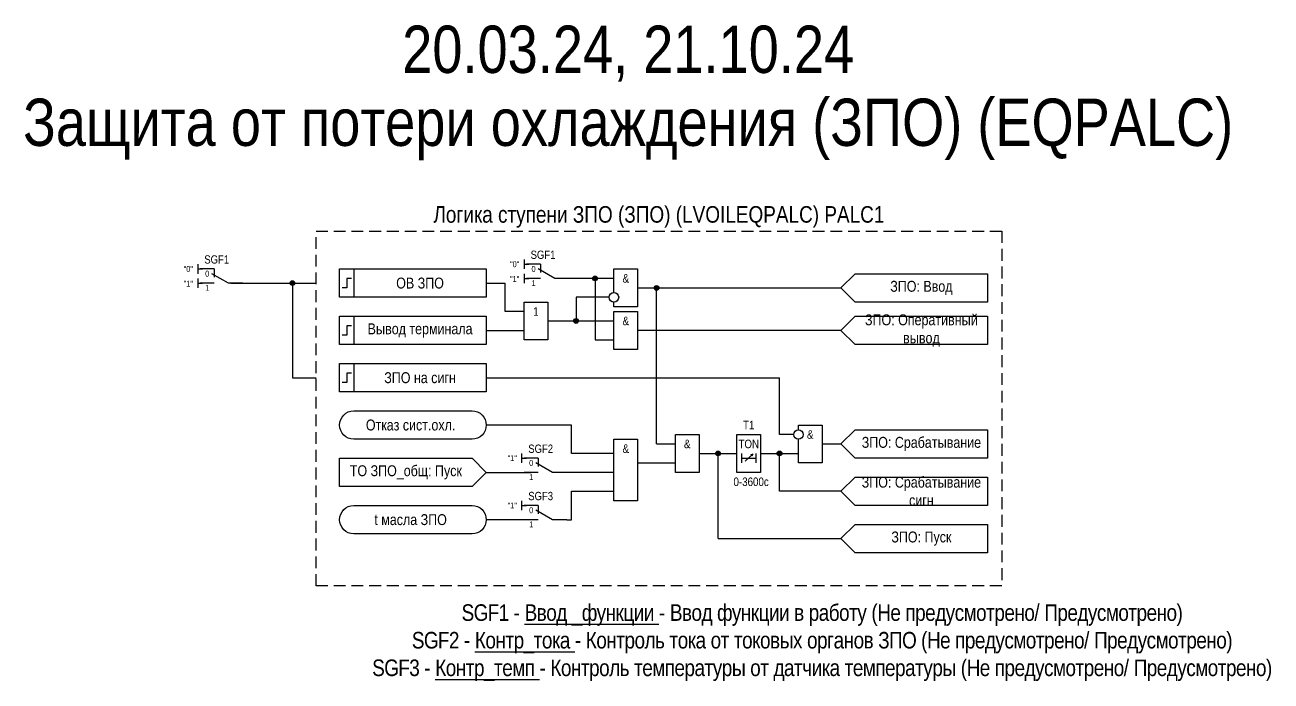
# Model space of a CAD drawing. Header units: millimetres. Extents: x -981 to 1720, y -66 to 612.
# Drawn here: x 987.5 to 1250.9, y 259.9 to 398.6 of the extents above; entities that cross this region are included whole.
import ezdxf
from ezdxf.enums import TextEntityAlignment as Align

# ---------------------------------------------------------------- set-up
doc = ezdxf.new("R2010")
doc.units = ezdxf.units.MM
doc.linetypes.add('штриховая2', pattern=[0.375, 0.25, -0.125])
doc.layers.add('TEXT', color=7, linetype='Continuous', lineweight=25)
doc.layers.add('Основная', color=7, linetype='Continuous')
doc.styles.add('2.5_Gost_RD', font='ARIALN.TTF', dxfattribs={"height": 2.5})
doc.styles.add('3.5_Gost_RD', font='ARIALN.TTF', dxfattribs={"height": 3.5})
doc.styles.add('Вывод', font='ARIALN.TTF', dxfattribs={"height": 2.5})
doc.styles.add('Компонент', font='ARIALN.TTF', dxfattribs={"height": 3.5})

# ---------------------------------------------------------------- blocks, each defined once
blk = doc.blocks.new('*U958')
at = {"layer": 'Основная', "ltscale": 0.35}
blk.add_line((6, 6), (6, 2.5), dxfattribs=at)
at = {"layer": 'Основная', "color": 0}
blk.add_line((0, 0), (7, 4), dxfattribs=at)
blk = doc.blocks.new('*U985')
at = {"layer": 'Основная', "color": 0}
for p, q in [((-3, 6), (-9, 6)), ((-3, 0), (-9, 0)), ((9, 0), (3, 0))]:
    blk.add_line(p, q, dxfattribs=at)
at = {"layer": 'Основная', "ltscale": 0.25, "xscale": -1}
blk.add_blockref('*U958', (3, 0), dxfattribs=at)
at = {"layer": 'Основная'}
for tag, height, style, p in [('ОУ', 3.5, 'Компонент', (-2, 10)), ('В1', 2.5, 'Вывод', (-14, 6)), ('В2', 2.5, 'Вывод', (-6, 4)), ('В3', 2.5, 'Вывод', (-6, -2))]:
    blk.add_attdef(tag, text='', height=height, dxfattribs=dict(at, style=style)).set_placement(p, align=Align.MIDDLE_CENTER)
blk = doc.blocks.new('Точка')
at = {"ltscale": 100}
h = blk.add_hatch(color=256, dxfattribs=at)
h.dxf.hatch_style = 1
edge = h.paths.add_edge_path()
edge.add_arc((0, 0), 0.5, 0, 360)
blk.add_circle((0, 0), 0.5, dxfattribs=at)

msp = doc.modelspace()

# ---------------------------------------------------------------- linework, layer by layer
at = {"color": 6, "ltscale": 100}
for p, q in [((1024, 348), (1024, 346)), ((1024, 347), (1025, 347)), ((1024, 345), (1024, 343)), ((1024, 344), (1025, 344))]:
    msp.add_line(p, q, dxfattribs=at)
at = {"ltscale": 100}
for p, q in [((1093, 349), (1093, 347)), ((1093, 348), (1094, 348)), ((1093, 346), (1093, 344)), ((1163, 346), (1160, 343)), ((1163, 346), (1191, 346)), ((1191, 346), (1191, 340)), ((1085, 344), (1089, 344)), ((1089, 338), (1089, 344)), ((1093, 345), (1094, 345)), ((1112, 345), (1102, 345)), ((1108, 345), (1108, 332)), ((1117, 343), (1160, 343)), ((1121, 310), (1121, 343)), ((1160, 343), (1163, 340)), ((1104, 341), (1104, 336)), ((1111, 341), (1104, 341)), ((1191, 340), (1163, 340)), ((1093, 338), (1089, 338)), ((1098, 336), (1112, 336)), ((1163, 337), (1160, 334)), ((1163, 337), (1191, 337)), ((1191, 337), (1191, 331)), ((1085, 334), (1093, 334)), ((1108, 332), (1112, 332)), ((1160, 334), (1117, 334)), ((1160, 334), (1163, 331)), ((1191, 331), (1163, 331)), ((1085, 324), (1147, 324)), ((1147, 312), (1147, 324)), ((1103, 314), (1085, 314)), ((1103, 308), (1103, 314)), ((1150, 312), (1147, 312)), ((1163, 313), (1160, 310)), ((1163, 313), (1191, 313)), ((1121, 310), (1125, 310)), ((1156, 310), (1160, 310)), ((1160, 310), (1163, 307)), ((1054, 307), (1082, 307)), ((1082, 307), (1085, 304)), ((1092.5, 306), (1092.5, 308)), ((1092.5, 307), (1093.5, 307)), ((1112, 308), (1103, 308)), ((1117, 306), (1125, 306)), ((1130, 308), (1138, 308)), ((1134, 290), (1134, 308)), ((1143, 308), (1151, 308)), ((1147, 300), (1147, 308)), ((1085, 304), (1082, 301)), ((1085, 304), (1094.5, 304)), ((1112, 304), (1102, 304)), ((1082, 301), (1054, 301)), ((1163, 303), (1160, 300)), ((1163, 303), (1191, 303)), ((1191, 303), (1191, 297)), ((1092.5, 296), (1092.5, 298)), ((1103, 294), (1103, 300)), ((1103, 300), (1112, 300)), ((1160, 300), (1147, 300)), ((1160, 300), (1163, 297)), ((1092.5, 297), (1093.5, 297)), ((1191, 297), (1163, 297)), ((1095.5, 294), (1085, 294)), ((1102, 294), (1103, 294)), ((1163, 293), (1160, 290)), ((1163, 293), (1191, 293)), ((1134, 290), (1160, 290)), ((1160, 290), (1163, 287))]:
    msp.add_line(p, q, dxfattribs=at)
at = {"color": 7, "ltscale": 100}
for p, q in [((1139.71, 306.4), (1141.38, 307.88)), ((1141.38, 307.88), (1140.86, 307.66)), ((1141.38, 307.88), (1141.12, 307.42))]:
    msp.add_line(p, q, dxfattribs=at)
at = {"linetype": 'штриховая2', "ltscale": 10}
msp.add_lwpolyline([(1049, 355), (1194, 355), (1194, 280), (1049, 280)], close=True, dxfattribs=at)
at = {"ltscale": 100}
for points in [[(1054, 347), (1057, 347), (1057, 341), (1054, 341)], [(1054, 347), (1085, 347), (1085, 341), (1054, 341)], [(1054, 337), (1057, 337), (1057, 331), (1054, 331)], [(1054, 337), (1085, 337), (1085, 331), (1054, 331)], [(1054, 327), (1057, 327), (1057, 321), (1054, 321)], [(1054, 327), (1085, 327), (1085, 321), (1054, 321)], [(1112, 311), (1117, 311), (1117, 298), (1112, 298)], [(1125, 312), (1130, 312), (1130, 304), (1125, 304)], [(1138, 312), (1143, 312), (1143, 304), (1138, 304)]]:
    msp.add_lwpolyline(points, close=True, dxfattribs=at)
for points in [[(1112, 344), (1112, 347), (1117, 347), (1117, 339), (1112, 339), (1112, 340)], [(1112, 342), (1112, 344)], [(1093, 340), (1093, 340), (1098, 340), (1098, 332), (1093, 332), (1093, 340)], [(1112, 331), (1112, 338), (1117, 338), (1117, 330), (1112, 330), (1112, 331)], [(1151, 313), (1151, 314), (1156, 314), (1156, 306), (1151, 306), (1151, 311)], [(1160, 310), (1163, 313), (1191, 313), (1191, 307), (1163, 307), (1160, 310)], [(1054, 307), (1082, 307), (1085, 304), (1082, 301), (1054, 301), (1054, 307)], [(1139, 308), (1139, 306)], [(1139, 307), (1142, 307)], [(1142, 308), (1142, 306)], [(1160, 290), (1163, 293), (1191, 293), (1191, 287), (1163, 287), (1160, 290)]]:
    msp.add_lwpolyline(points, dxfattribs=at)
at = {"color": 6, "ltscale": 100}
for points in [[(1031, 344), (1049, 344)], [(1031, 344), (1044, 344), (1044, 324), (1049, 324)]]:
    msp.add_lwpolyline(points, dxfattribs=at)
at = {"lineweight": 30, "ltscale": 100}
for points in [[(1056.5, 345), (1055.5, 345), (1055.5, 343), (1054.5, 343)], [(1056.5, 335), (1055.5, 335), (1055.5, 333), (1054.5, 333)], [(1056.5, 325), (1055.5, 325), (1055.5, 323), (1054.5, 323)]]:
    msp.add_lwpolyline(points, dxfattribs=at)
at = {"ltscale": 100}
for points in [[(1057, 311, -1), (1057, 317), (1082, 317, -1), (1082, 311)], [(1057, 291, -1), (1057, 297), (1082, 297, -1), (1082, 291)]]:
    msp.add_lwpolyline(points, format="xyb", close=True, dxfattribs=at)
for centre in [(1112, 341), (1151, 312)]:
    msp.add_circle(centre, 1, dxfattribs=at)

# ---------------------------------------------------------------- block references
at = {"color": 6, "ltscale": 0.25, "xscale": 0.5, "yscale": 0.5, "zscale": 0.5}
msp.add_blockref('*U985', (1029, 344), dxfattribs=at).add_auto_attribs({'ОУ': 'SGF1', 'В1': '"0"', 'В2': '0', 'В3': '1'})
at = {"ltscale": 100}
for p in [(1108, 345), (1121, 343), (1104, 336), (1134, 308), (1147, 308)]:
    msp.add_blockref('Точка', p, dxfattribs=at)
at = {"color": 6, "ltscale": 100}
msp.add_blockref('Точка', (1044, 344), dxfattribs=at)
at = {"layer": 'Основная', "ltscale": 0.25, "xscale": 0.5, "yscale": 0.5, "zscale": 0.5}
for p, values in [((1098, 345), {'ОУ': 'SGF1', 'В1': '"0"', 'В2': '0', 'В3': '1'}), ((1097.5, 304), {'ОУ': 'SGF2', 'В1': '"1"', 'В2': '0', 'В3': '1'}), ((1097.5, 294), {'ОУ': 'SGF3', 'В1': '"1"', 'В2': '0', 'В3': '1'})]:
    msp.add_blockref('*U985', p, dxfattribs=at).add_auto_attribs(values)

# ---------------------------------------------------------------- texts
at = {"color": 3, "ltscale": 100, "char_height": 10, "width": 290, "attachment_point": 5, "style": '3.5_Gost_RD'}
for s, insert in [('20.03.24, 21.10.24', (1115, 392.5)), ('Защита от потери охлаждения (ЗПО) (EQPALC)', (1115, 376.5))]:
    msp.add_mtext(s, dxfattribs=dict(at, insert=insert))
at = {"color": 30, "ltscale": 100, "char_height": 3.5, "attachment_point": 5, "style": '3.5_Gost_RD'}
for s, insert, width in [('Логика ступени ЗПО (ЗПО) (LVOILEQPALC) {\\C6;PALC1}', (1121.5, 358), 145), ('{\\T0.95;SGF1 - \\LВвод _функции\\l - Ввод функции в работу (Не предусмотрено/ Предусмотрено)\\PSGF2 - \\LКонтр_тока\\l - Контроль тока от токовых органов ЗПО (Не предусмотрено/ Предусмотрено)\\PSGF3 - \\LКонтр_темп\\l - Контроль температуры от датчика температуры (Не предусмотрено/ Предусмотрено)}', (1156, 268), 228.7276)]:
    msp.add_mtext(s, dxfattribs=dict(at, insert=insert, width=width))
at = {"ltscale": 100, "attachment_point": 5, "style": '2.5_Gost_RD'}
for s, insert, char_height, width in [('ОВ ЗПО', (1071, 344), 2.3, 28), ('&', (1114.5, 345), 1.8, 5), ('ЗПО: Ввод', (1177, 343), 2.3, 28), ('1', (1095.5, 338), 1.8, 5), ('ЗПО: Оперативный вывод', (1177, 334), 2.3, 28), ('Вывод терминала', (1071, 334), 2.3, 28), ('&', (1114.5, 336), 1.8, 5), ('ЗПО на сигн', (1071, 324), 2.3, 28), ('\\A1;Отказ сист.охл.', (1069, 314), 2.3, 31), ('T1', (1140.5, 314), 1.8, 5), ('&', (1127.5, 310), 1.8, 5), ('TON', (1140.5, 310), 1.8, 5), ('&', (1153.5, 312), 1.8, 5), ('ЗПО: Срабатывание', (1177, 310), 2.3, 28), ('&', (1114.5, 309), 1.8, 5), ('ТО ЗПО_общ: Пуск', (1068, 304), 2.3, 28), ('0-3600с', (1141, 302), 1.8, 5), ('ЗПО: Пуск', (1177, 290), 2.3, 28)]:
    msp.add_mtext(s, dxfattribs=dict(at, insert=insert, char_height=char_height, width=width))
at = {"ltscale": 100, "insert": (1090, 345.5), "char_height": 1.25, "attachment_point": 1, "style": '3.5_Gost_RD'}
msp.add_mtext_dynamic_manual_height_columns('"1"', width=2, gutter_width=17.5, heights=[0], dxfattribs=at)
at = {"color": 6, "ltscale": 100, "insert": (1021, 344.5), "char_height": 1.25, "attachment_point": 1, "style": '3.5_Gost_RD'}
msp.add_mtext_dynamic_manual_height_columns('"1"', width=2, gutter_width=17.5, heights=[0], dxfattribs=at)
at = {"color": 0, "ltscale": 100, "insert": (1177, 300), "char_height": 2.3, "width": 28, "attachment_point": 5, "style": '2.5_Gost_RD'}
msp.add_mtext('{\\C256;ЗПО: Срабатывание сигн}', dxfattribs=at)
at = {"layer": 'TEXT', "ltscale": 100, "insert": (1069, 294), "char_height": 2.3, "width": 31, "attachment_point": 5, "style": '2.5_Gost_RD'}
msp.add_mtext('\\A1;t масла ЗПО', dxfattribs=at)

doc.saveas('drawing.dxf')
